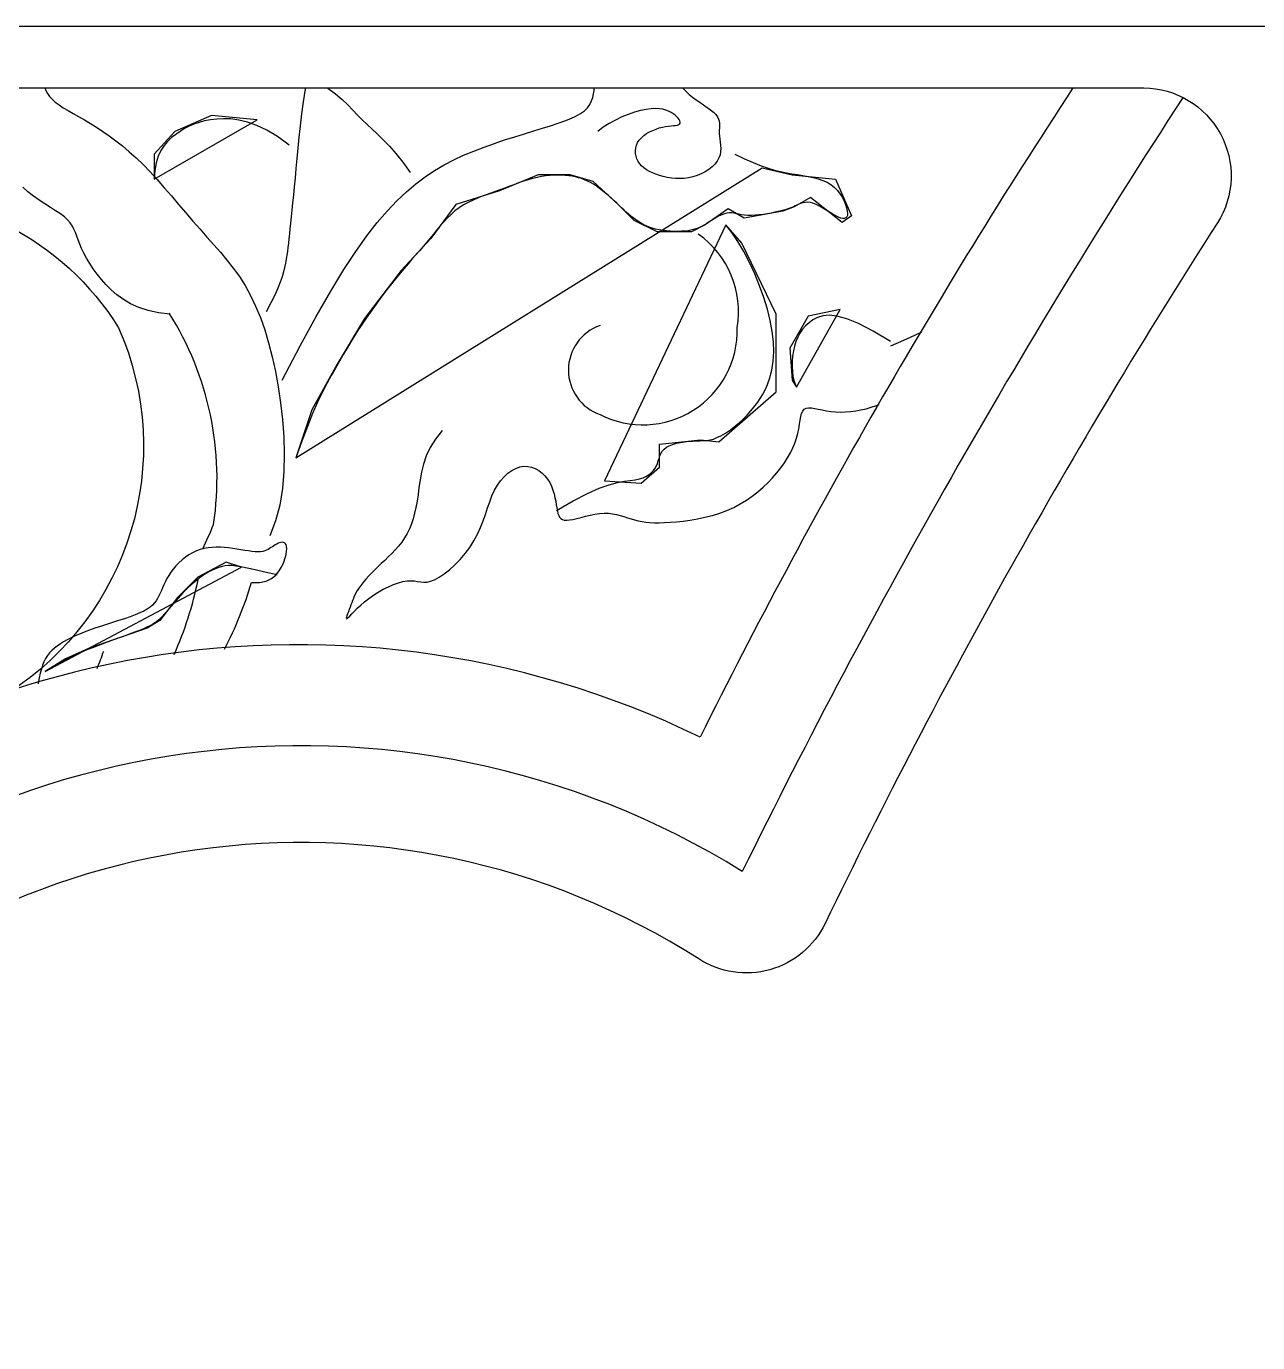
# Model space of a CAD drawing. Header units: metres. Extents: x 9271 to 18101, y 7802 to 23584.
# Drawn here: x 11876.4 to 12078.9, y 20329.6 to 20546.1 of the extents above; entities that cross this region are included whole.
import ezdxf

# ---------------------------------------------------------------- set-up
doc = ezdxf.new("R2010")
doc.units = ezdxf.units.M
for name, color, linetype in [('3', 3, 'Continuous'), ('4', 4, 'Continuous'), ('7', 7, 'Continuous')]:
    doc.layers.add(name, color=color, linetype=linetype)

msp = doc.modelspace()

# ---------------------------------------------------------------- linework, layer by layer
at = {"layer": '3'}
for points in [[(12048.55, 20535.94, 0.03), (11987.23, 20429.18, 0.33), (11809.86, 20395.83, -0.13), (11719.11, 20373.63, -0.07), (11711.85, 20361.59), (11574.95, 20361.59)], [(12066.67, 20534.41, 0.03), (11994.17, 20407.1, 0.36), (11819.91, 20383.11, -0.12), (11728.68, 20357.65, -0.06), (11718.93, 20345.59), (11574.95, 20345.59)], [(11865.23, 20476.86, 0.56), (11854.07, 20497.2, 0.5), (11839.66, 20489.42, -0.44), (11843.49, 20473.65, -0.48), (11819.73, 20486.15, -0.49), (11848.78, 20518.2, -0.28), (11891.58, 20496.48, -0.37), (11873.39, 20436.43, -0.37)], [(11970.76, 20496.88, 0.71), (11970.76, 20482.23, 0.57), (11993.32, 20496.51, 0.29), (11986.93, 20511.91)]]:
    msp.add_lwpolyline(points, format="xyb", dxfattribs=at)
for points in [[(11879.43, 20535.94), (11879.61, 20535.52), (11879.87, 20535.05), (11880.21, 20534.56), (11880.63, 20534.09), (11881.15, 20533.62), (11881.77, 20533.16), (11882.47, 20532.7), (11883.25, 20532.23), (11884.09, 20531.74), (11884.99, 20531.23), (11885.94, 20530.69), (11886.92, 20530.11), (11887.93, 20529.48), (11888.96, 20528.8), (11890.02, 20528.07), (11891.1, 20527.27), (11892.19, 20526.4), (11893.31, 20525.46), (11894.44, 20524.44), (11895.59, 20523.33), (11896.75, 20522.14), (11897.92, 20520.87), (11899.09, 20519.54), (11900.27, 20518.18), (11901.45, 20516.8), (11902.63, 20515.42), (11903.8, 20514.05), (11904.96, 20512.72), (11906.1, 20511.43), (11907.23, 20510.17), (11908.33, 20508.92), (11909.4, 20507.64), (11910.44, 20506.31), (11911.43, 20504.92), (11912.38, 20503.43), (11913.27, 20501.82), (11914.11, 20500.08), (11914.89, 20498.19), (11915.6, 20496.17), (11916.25, 20494.01), (11916.84, 20491.73), (11917.36, 20489.32), (11917.82, 20486.8), (11918.2, 20484.16), (11918.52, 20481.41), (11918.74, 20478.59), (11918.83, 20475.74), (11918.77, 20472.89), (11918.52, 20470.08), (11918.07, 20467.35), (11917.38, 20464.75), (11916.42, 20462.3)], [(11922.28, 20535.94), (11922.24, 20535.74), (11921.91, 20533.68), (11921.64, 20531.68), (11921.41, 20529.74), (11921.21, 20527.86), (11921.04, 20526.05), (11920.89, 20524.32), (11920.75, 20522.68), (11920.61, 20521.13), (11920.47, 20519.67), (11920.33, 20518.31), (11920.2, 20517.03), (11920.08, 20515.84), (11919.96, 20514.74), (11919.85, 20513.72), (11919.75, 20512.79), (11919.66, 20511.93), (11919.58, 20511.15), (11919.5, 20510.42), (11919.42, 20509.73), (11919.34, 20509.07), (11919.25, 20508.42), (11919.15, 20507.78), (11919.03, 20507.12), (11918.88, 20506.44), (11918.7, 20505.7), (11918.47, 20504.9), (11918.16, 20504.01), (11917.76, 20503.01), (11917.26, 20501.88), (11916.63, 20500.59), (11915.86, 20499.14)], [(11918.49, 20487.87), (11921.43, 20493.51), (11924.08, 20498.37), (11926.46, 20502.53), (11928.62, 20506.07), (11930.59, 20509.07), (11932.41, 20511.63), (11934.12, 20513.81), (11935.76, 20515.7), (11937.35, 20517.37), (11938.92, 20518.85), (11940.47, 20520.17), (11942.01, 20521.33), (11943.55, 20522.36), (11945.11, 20523.28), (11946.7, 20524.11), (11948.33, 20524.87), (11949.99, 20525.57), (11951.68, 20526.23), (11953.38, 20526.83), (11955.07, 20527.4), (11956.73, 20527.93), (11958.33, 20528.42), (11959.86, 20528.88), (11961.3, 20529.32), (11962.63, 20529.73), (11963.85, 20530.13), (11964.95, 20530.52), (11965.94, 20530.91), (11966.8, 20531.32), (11967.56, 20531.75), (11968.19, 20532.2), (11968.69, 20532.7), (11969.08, 20533.23), (11969.36, 20533.8), (11969.56, 20534.39), (11969.7, 20534.97), (11969.78, 20535.55), (11969.82, 20535.94)], [(11925.89, 20535.94), (11925.97, 20535.9), (11927.25, 20534.96), (11928.34, 20534.05), (11929.28, 20533.17), (11930.11, 20532.31), (11930.89, 20531.49), (11931.65, 20530.69), (11932.45, 20529.93), (11933.28, 20529.16), (11934.17, 20528.34), (11935.11, 20527.43), (11936.11, 20526.39), (11937.18, 20525.17), (11938.32, 20523.74), (11939.55, 20522.05)], [(11984.36, 20535.94), (11984.51, 20535.78), (11984.94, 20535.34), (11985.43, 20534.89), (11985.97, 20534.44), (11986.57, 20534.01), (11987.19, 20533.58), (11987.81, 20533.16), (11988.4, 20532.75), (11988.95, 20532.34), (11989.43, 20531.95), (11989.81, 20531.57), (11990.09, 20531.2), (11990.26, 20530.83), (11990.36, 20530.47), (11990.4, 20530.11), (11990.4, 20529.73), (11990.39, 20529.34), (11990.37, 20528.93), (11990.38, 20528.5), (11990.42, 20528.04), (11990.48, 20527.56), (11990.55, 20527.05), (11990.6, 20526.54), (11990.63, 20526.01), (11990.6, 20525.48), (11990.5, 20524.95), (11990.31, 20524.43), (11990.03, 20523.92), (11989.65, 20523.43), (11989.19, 20522.97), (11988.65, 20522.54), (11988.06, 20522.15), (11987.42, 20521.81), (11986.75, 20521.52), (11986.05, 20521.3), (11985.34, 20521.15), (11984.63, 20521.06), (11983.91, 20521.03), (11983.2, 20521.05), (11982.5, 20521.12), (11981.82, 20521.23), (11981.17, 20521.38), (11980.54, 20521.55), (11979.95, 20521.75), (11979.39, 20521.98), (11978.88, 20522.22), (11978.41, 20522.5), (11977.98, 20522.8), (11977.61, 20523.13), (11977.29, 20523.48), (11977.03, 20523.87), (11976.82, 20524.28), (11976.68, 20524.72), (11976.6, 20525.17), (11976.58, 20525.62), (11976.63, 20526.08), (11976.76, 20526.53), (11976.95, 20526.96), (11977.22, 20527.37), (11977.56, 20527.76), (11977.96, 20528.11), (11978.42, 20528.43), (11978.92, 20528.72), (11979.44, 20528.97), (11979.98, 20529.19), (11980.51, 20529.37), (11981.04, 20529.5), (11981.54, 20529.6), (11982.02, 20529.67), (11982.46, 20529.72), (11982.85, 20529.75), (11983.19, 20529.79), (11983.48, 20529.84), (11983.71, 20529.91), (11983.86, 20530), (11983.94, 20530.14), (11983.95, 20530.31), (11983.89, 20530.51), (11983.77, 20530.73), (11983.6, 20530.97), (11983.37, 20531.21), (11983.1, 20531.46), (11982.79, 20531.69), (11982.45, 20531.92), (11982.05, 20532.13), (11981.61, 20532.31), (11981.11, 20532.44), (11980.54, 20532.53), (11979.89, 20532.56), (11979.17, 20532.53), (11978.34, 20532.41), (11977.43, 20532.22), (11976.44, 20531.94), (11975.4, 20531.59), (11974.34, 20531.17), (11973.28, 20530.67), (11972.25, 20530.11), (11971.28, 20529.49), (11970.39, 20528.81)], [(11919.62, 20526.56), (11919.62, 20526.56), (11917.72, 20527.94), (11915.95, 20529), (11914.3, 20529.79), (11912.77, 20530.33), (11911.36, 20530.67), (11910.05, 20530.84), (11908.84, 20530.88), (11907.71, 20530.82), (11906.67, 20530.7), (11905.71, 20530.52), (11904.8, 20530.28), (11903.96, 20529.99), (11903.16, 20529.65), (11902.4, 20529.25), (11901.68, 20528.81), (11900.98, 20528.31), (11900.29, 20527.77), (11899.64, 20527.16), (11899.04, 20526.46), (11898.51, 20525.65), (11898.07, 20524.72), (11897.73, 20523.63), (11897.51, 20522.37), (11897.44, 20520.93), (11914.36, 20530.69), (11906.84, 20531.44), (11900.82, 20528.81), (11897.44, 20525.06), (11897.44, 20520.93)], [(11992.95, 20525.06), (11992.95, 20525.06), (11994.55, 20524.29), (11995.98, 20523.66), (11997.26, 20523.16), (11998.42, 20522.75), (11999.48, 20522.44), (12000.47, 20522.19), (12001.41, 20522), (12002.32, 20521.83), (12003.22, 20521.69), (12004.11, 20521.54), (12004.98, 20521.39), (12005.82, 20521.21), (12006.63, 20521), (12007.39, 20520.75), (12008.1, 20520.43), (12008.74, 20520.05), (12009.32, 20519.59), (12009.82, 20519.07), (12010.26, 20518.5), (12010.63, 20517.91), (12010.93, 20517.32), (12011.16, 20516.75), (12011.33, 20516.21), (12011.44, 20515.73), (12011.47, 20515.32), (12011.45, 20514.99), (12011.36, 20514.74), (12011.21, 20514.56), (12011, 20514.47), (12010.72, 20514.45), (12010.39, 20514.52), (12009.99, 20514.67), (12009.54, 20514.89), (12009.05, 20515.18), (12008.52, 20515.5), (12007.96, 20515.85), (12007.4, 20516.19), (12006.85, 20516.51), (12006.31, 20516.78), (12005.79, 20516.98), (12005.32, 20517.1), (12004.88, 20517.15), (12004.48, 20517.13), (12004.11, 20517.07), (12003.76, 20516.96), (12003.44, 20516.83), (12003.14, 20516.69), (12002.85, 20516.54), (12002.57, 20516.41), (12002.29, 20516.28), (12002.01, 20516.16), (12001.71, 20516.05), (12001.37, 20515.94), (12001, 20515.83), (12000.58, 20515.72), (12000.09, 20515.6), (11999.54, 20515.49), (11998.94, 20515.37), (11998.3, 20515.25), (11997.63, 20515.15), (11996.96, 20515.07), (11996.3, 20515.01), (11995.67, 20514.97), (11995.08, 20514.98), (11994.54, 20515.02), (11994.05, 20515.09), (11993.61, 20515.17), (11993.19, 20515.26), (11992.79, 20515.33), (11992.41, 20515.38), (11992.02, 20515.39), (11991.63, 20515.35), (11991.22, 20515.25), (11990.8, 20515.1), (11990.38, 20514.9), (11989.95, 20514.67), (11989.52, 20514.42), (11989.1, 20514.17), (11988.7, 20513.91), (11988.31, 20513.66), (11987.94, 20513.44), (11987.59, 20513.24), (11987.24, 20513.06), (11986.89, 20512.9), (11986.52, 20512.77), (11986.13, 20512.65), (11985.71, 20512.55), (11985.24, 20512.47), (11984.72, 20512.41), (11984.16, 20512.37), (11983.57, 20512.35), (11982.95, 20512.35), (11982.32, 20512.37), (11981.7, 20512.42), (11981.08, 20512.5), (11980.48, 20512.6), (11979.9, 20512.73), (11979.36, 20512.89), (11978.84, 20513.07), (11978.34, 20513.28), (11977.87, 20513.51), (11977.43, 20513.75), (11977, 20514.01), (11976.59, 20514.29), (11976.2, 20514.58), (11975.82, 20514.88), (11975.45, 20515.19), (11975.08, 20515.52), (11974.71, 20515.86), (11974.32, 20516.22), (11973.93, 20516.59), (11973.52, 20516.98), (11973.08, 20517.39), (11972.63, 20517.81), (11972.16, 20518.23), (11971.68, 20518.64), (11971.19, 20519.04), (11970.69, 20519.43), (11970.19, 20519.79), (11969.7, 20520.11), (11969.2, 20520.4), (11968.72, 20520.64), (11968.23, 20520.86), (11967.73, 20521.04), (11967.23, 20521.19), (11966.71, 20521.31), (11966.18, 20521.41), (11965.62, 20521.49), (11965.05, 20521.55), (11964.45, 20521.59), (11963.83, 20521.61), (11963.19, 20521.6), (11962.52, 20521.56), (11961.84, 20521.49), (11961.14, 20521.38), (11960.42, 20521.24), (11959.68, 20521.06), (11958.93, 20520.84), (11958.16, 20520.59), (11957.37, 20520.32), (11956.57, 20520.03), (11955.76, 20519.72), (11954.93, 20519.42), (11954.09, 20519.11), (11953.24, 20518.81), (11952.38, 20518.5), (11951.53, 20518.19), (11950.69, 20517.86), (11949.87, 20517.51), (11949.07, 20517.12), (11948.3, 20516.7), (11947.57, 20516.23), (11946.89, 20515.71), (11946.25, 20515.15), (11945.64, 20514.55), (11945.05, 20513.91), (11944.48, 20513.26), (11943.92, 20512.59), (11943.37, 20511.9), (11942.81, 20511.22), (11942.24, 20510.54), (11941.66, 20509.86), (11941.06, 20509.18), (11940.45, 20508.48), (11939.83, 20507.77), (11939.19, 20507.03), (11938.53, 20506.26), (11937.86, 20505.46), (11937.17, 20504.62), (11936.47, 20503.74), (11935.76, 20502.84), (11935.05, 20501.91), (11934.34, 20500.96), (11933.64, 20500), (11932.95, 20499.04), (11932.28, 20498.07), (11931.63, 20497.11), (11931, 20496.15), (11930.38, 20495.18), (11929.77, 20494.18), (11929.15, 20493.17), (11928.53, 20492.11), (11927.89, 20491.02), (11927.24, 20489.87), (11926.55, 20488.66), (11925.84, 20487.35), (11925.09, 20485.9), (11924.31, 20484.27), (11923.49, 20482.41), (11922.62, 20480.29), (11921.71, 20477.87), (11920.75, 20475.1), (11997.46, 20522.8), (12002.35, 20521.68), (12009.49, 20520.93), (12012.12, 20514.92), (12010.62, 20513.79), (12005.36, 20517.92), (12002.72, 20516.42), (12000.84, 20515.67), (11994.45, 20514.54), (11991.82, 20516.04), (11988.06, 20513.41), (11985.8, 20512.29), (11980.16, 20512.29), (11976.4, 20514.16), (11973.77, 20516.79), (11969.63, 20520.55), (11965.87, 20521.68), (11960.61, 20521.68), (11954.22, 20519.05), (11947.07, 20516.79), (11942.94, 20511.16), (11938.05, 20505.9), (11932.03, 20498.01), (11927.52, 20490.5), (11923.38, 20482.99), (11920.75, 20475.1)], [(11900.06, 20498.75), (11898.13, 20498.98), (11896.42, 20499.36), (11894.9, 20499.85), (11893.55, 20500.45), (11892.36, 20501.14), (11891.3, 20501.9), (11890.36, 20502.72), (11889.51, 20503.57), (11888.73, 20504.44), (11888.02, 20505.32), (11887.39, 20506.21), (11886.82, 20507.08), (11886.31, 20507.93), (11885.87, 20508.76), (11885.49, 20509.54), (11885.17, 20510.27), (11884.91, 20510.95), (11884.68, 20511.58), (11884.46, 20512.17), (11884.23, 20512.72), (11883.96, 20513.24), (11883.62, 20513.75), (11883.19, 20514.25), (11882.66, 20514.74), (11881.99, 20515.25), (11881.21, 20515.76), (11880.35, 20516.3), (11879.44, 20516.87), (11878.5, 20517.48), (11877.56, 20518.14), (11876.66, 20518.85), (11875.8, 20519.63)], [(11963.62, 20466.46), (11963.62, 20466.46), (11966.36, 20468.06), (11968.68, 20469.26), (11970.64, 20470.11), (11972.28, 20470.68), (11973.64, 20471.04), (11974.77, 20471.25), (11975.72, 20471.38), (11976.53, 20471.5), (11977.23, 20471.65), (11977.85, 20471.85), (11978.39, 20472.09), (11978.85, 20472.37), (11979.23, 20472.68), (11979.56, 20473.02), (11979.82, 20473.39), (11980.04, 20473.78), (11980.2, 20474.19), (11980.34, 20474.61), (11980.48, 20475.02), (11980.62, 20475.43), (11980.79, 20475.83), (11981.01, 20476.2), (11981.29, 20476.55), (11981.67, 20476.85), (11982.14, 20477.11), (11982.7, 20477.32), (11983.32, 20477.5), (11983.99, 20477.64), (11984.67, 20477.75), (11985.37, 20477.83), (11986.04, 20477.88), (11986.68, 20477.91), (11987.26, 20477.93), (11987.81, 20477.95), (11988.34, 20477.99), (11988.87, 20478.07), (11989.41, 20478.21), (11990, 20478.43), (11990.65, 20478.74), (11991.38, 20479.17), (11992.2, 20479.73), (11993.09, 20480.41), (11994.02, 20481.22), (11994.95, 20482.13), (11995.86, 20483.15), (11996.72, 20484.26), (11997.49, 20485.46), (11998.15, 20486.74), (11998.66, 20488.09), (11999.03, 20489.51), (11999.26, 20491.01), (11999.34, 20492.57), (11999.29, 20494.2), (11999.1, 20495.91), (11998.77, 20497.69), (11998.31, 20499.55), (11997.71, 20501.47), (11997.01, 20503.42), (11996.21, 20505.36), (11995.33, 20507.24), (11994.4, 20509.03), (11993.43, 20510.69), (11992.44, 20512.16), (11991.44, 20513.41), (11971.51, 20471.34), (11977.53, 20470.97), (11980.54, 20473.59), (11980.54, 20477.35), (11987.31, 20478.1), (11990.31, 20477.73), (11999.72, 20485.99), (11999.72, 20498.76), (11994.08, 20510.41), (11991.44, 20513.41)], [(12018.52, 20494.26), (12018.52, 20494.26), (12015.67, 20495.96), (12013.29, 20497.19), (12011.34, 20497.99), (12009.74, 20498.43), (12008.44, 20498.57), (12007.39, 20498.47), (12006.52, 20498.19), (12005.79, 20497.79), (12005.15, 20497.33), (12004.58, 20496.81), (12004.08, 20496.25), (12003.65, 20495.63), (12003.29, 20494.96), (12002.99, 20494.25), (12002.75, 20493.49), (12002.57, 20492.69), (12002.44, 20491.85), (12002.37, 20490.99), (12002.36, 20490.14), (12002.4, 20489.32), (12002.49, 20488.54), (12002.64, 20487.84), (12002.84, 20487.23), (12003.1, 20486.74), (12010.24, 20499.51), (12004.98, 20498.39), (12001.97, 20493.13), (12002.35, 20487.87), (12003.1, 20486.74)], [(12023.64, 20495.77), (12022.5, 20495.23), (12020.7, 20494.42), (12018.52, 20493.5)], [(11944.82, 20479.6), (11943.69, 20478.2), (11942.82, 20476.8), (11942.18, 20475.42), (11941.71, 20474.06), (11941.38, 20472.75), (11941.15, 20471.47), (11940.98, 20470.25), (11940.84, 20469.09), (11940.67, 20467.99), (11940.48, 20466.97), (11940.27, 20466), (11940.02, 20465.1), (11939.73, 20464.24), (11939.4, 20463.43), (11939.03, 20462.67), (11938.61, 20461.95), (11938.14, 20461.26), (11937.63, 20460.61), (11937.08, 20459.98), (11936.51, 20459.38), (11935.93, 20458.81), (11935.35, 20458.25), (11934.78, 20457.71), (11934.22, 20457.19), (11933.7, 20456.68), (11933.2, 20456.18), (11932.74, 20455.7), (11932.31, 20455.23), (11931.92, 20454.77), (11931.56, 20454.33), (11931.24, 20453.91), (11930.97, 20453.5), (11930.73, 20453.11), (11930.52, 20452.73), (11930.34, 20452.36), (11930.19, 20452), (11930.05, 20451.65), (11929.92, 20451.29), (11929.79, 20450.93), (11929.65, 20450.55), (11929.5, 20450.18), (11929.36, 20449.8), (11929.23, 20449.45), (11929.12, 20449.15), (11929.04, 20448.9), (11929.01, 20448.72), (11929.05, 20448.64), (11929.15, 20448.68), (11929.33, 20448.83), (11929.59, 20449.1), (11929.93, 20449.46), (11930.35, 20449.89), (11930.83, 20450.38), (11931.39, 20450.9), (11932.02, 20451.45), (11932.72, 20451.99), (11933.48, 20452.52), (11934.28, 20453.03), (11935.11, 20453.49), (11935.96, 20453.9), (11936.79, 20454.26), (11937.59, 20454.55), (11938.35, 20454.76), (11939.05, 20454.87), (11939.67, 20454.9), (11940.23, 20454.86), (11940.75, 20454.79), (11941.26, 20454.71), (11941.77, 20454.67), (11942.31, 20454.69), (11942.9, 20454.81), (11943.56, 20455.06), (11944.31, 20455.47), (11945.13, 20456.03), (11945.98, 20456.71), (11946.86, 20457.5), (11947.73, 20458.39), (11948.56, 20459.36), (11949.33, 20460.38), (11950.02, 20461.45), (11950.6, 20462.54), (11951.09, 20463.64), (11951.52, 20464.74), (11951.9, 20465.82), (11952.25, 20466.88), (11952.61, 20467.9), (11952.98, 20468.87), (11953.4, 20469.78), (11953.88, 20470.6), (11954.41, 20471.35), (11954.99, 20472.01), (11955.6, 20472.57), (11956.24, 20473.03), (11956.9, 20473.38), (11957.56, 20473.61), (11958.23, 20473.72), (11958.88, 20473.7), (11959.51, 20473.57), (11960.12, 20473.34), (11960.69, 20473.01), (11961.22, 20472.6), (11961.7, 20472.13), (11962.13, 20471.6), (11962.49, 20471.03), (11962.78, 20470.43), (11963.02, 20469.81), (11963.2, 20469.19), (11963.35, 20468.57), (11963.47, 20467.97), (11963.56, 20467.4), (11963.65, 20466.87), (11963.74, 20466.39), (11963.84, 20465.98), (11963.97, 20465.63), (11964.12, 20465.35), (11964.32, 20465.13), (11964.57, 20464.97), (11964.89, 20464.88), (11965.28, 20464.85), (11965.75, 20464.89), (11966.31, 20464.99), (11966.95, 20465.14), (11967.65, 20465.31), (11968.39, 20465.5), (11969.16, 20465.68), (11969.93, 20465.84), (11970.7, 20465.96), (11971.45, 20466.02), (11972.16, 20466.01), (11972.83, 20465.93), (11973.48, 20465.81), (11974.1, 20465.64), (11974.7, 20465.46), (11975.29, 20465.26), (11975.88, 20465.07), (11976.46, 20464.89), (11977.06, 20464.74), (11977.67, 20464.62), (11978.3, 20464.53), (11978.98, 20464.47), (11979.71, 20464.44), (11980.49, 20464.43), (11981.35, 20464.46), (11982.29, 20464.52), (11983.32, 20464.6), (11984.43, 20464.72), (11985.59, 20464.88), (11986.8, 20465.09), (11988.02, 20465.34), (11989.25, 20465.65), (11990.46, 20466.02), (11991.63, 20466.46), (11992.76, 20466.96), (11993.83, 20467.53), (11994.85, 20468.15), (11995.81, 20468.82), (11996.73, 20469.53), (11997.59, 20470.28), (11998.4, 20471.05), (11999.15, 20471.84), (11999.85, 20472.65), (12000.5, 20473.46), (12001.09, 20474.28), (12001.62, 20475.1), (12002.09, 20475.92), (12002.49, 20476.74), (12002.83, 20477.55), (12003.1, 20478.35), (12003.3, 20479.14), (12003.45, 20479.91), (12003.57, 20480.63), (12003.68, 20481.3), (12003.79, 20481.89), (12003.93, 20482.4), (12004.11, 20482.81), (12004.35, 20483.11), (12004.68, 20483.28), (12005.07, 20483.35), (12005.54, 20483.33), (12006.08, 20483.25), (12006.67, 20483.13), (12007.31, 20482.99), (12008.01, 20482.85), (12008.74, 20482.74), (12009.51, 20482.66), (12010.31, 20482.64), (12011.13, 20482.66), (12011.97, 20482.73), (12012.82, 20482.84), (12013.68, 20482.99), (12014.53, 20483.19), (12015.38, 20483.42), (12016.22, 20483.7), (12016.7, 20483.88)], [(11913.44, 20454.63), (11914.74, 20454.61), (11915.83, 20454.84), (11916.72, 20455.27), (11917.44, 20455.84), (11918, 20456.51), (11918.43, 20457.24), (11918.74, 20457.97), (11918.97, 20458.65), (11919.11, 20459.24), (11919.2, 20459.75), (11919.22, 20460.17), (11919.19, 20460.51), (11919.12, 20460.78), (11919.01, 20460.98), (11918.86, 20461.12), (11918.69, 20461.2), (11918.49, 20461.22), (11918.28, 20461.2), (11918.06, 20461.15), (11917.83, 20461.06), (11917.59, 20460.94), (11917.35, 20460.8), (11917.11, 20460.65), (11916.87, 20460.5), (11916.63, 20460.34), (11916.4, 20460.19), (11916.15, 20460.05), (11915.89, 20459.92), (11915.6, 20459.81), (11915.28, 20459.73), (11914.91, 20459.68), (11914.49, 20459.66), (11914.02, 20459.68), (11913.49, 20459.73), (11912.92, 20459.8), (11912.32, 20459.9), (11911.68, 20460), (11911.02, 20460.1), (11910.35, 20460.2), (11909.67, 20460.29), (11908.99, 20460.36), (11908.31, 20460.4), (11907.63, 20460.41), (11906.96, 20460.38), (11906.29, 20460.32), (11905.64, 20460.2), (11904.99, 20460.03), (11904.36, 20459.8), (11903.73, 20459.51), (11903.13, 20459.16), (11902.55, 20458.76), (11902, 20458.32), (11901.48, 20457.84), (11900.99, 20457.34), (11900.55, 20456.83), (11900.16, 20456.31), (11899.82, 20455.78), (11899.52, 20455.26), (11899.26, 20454.75), (11899.03, 20454.25), (11898.81, 20453.76), (11898.61, 20453.28), (11898.41, 20452.83), (11898.2, 20452.4), (11897.99, 20451.99), (11897.74, 20451.61), (11897.46, 20451.24), (11897.13, 20450.9), (11896.74, 20450.56), (11896.27, 20450.24), (11895.71, 20449.92), (11895.06, 20449.6), (11894.3, 20449.29), (11893.45, 20448.97), (11892.53, 20448.66), (11891.56, 20448.35), (11890.57, 20448.03), (11889.57, 20447.72), (11888.59, 20447.4), (11887.65, 20447.09), (11886.76, 20446.77), (11885.93, 20446.46), (11885.15, 20446.14), (11884.42, 20445.82), (11883.75, 20445.5), (11883.12, 20445.17), (11882.53, 20444.84), (11881.99, 20444.51), (11881.48, 20444.16), (11881.02, 20443.8), (11880.59, 20443.42), (11880.2, 20443.02), (11879.86, 20442.58), (11879.55, 20442.11), (11879.28, 20441.59), (11879.05, 20441.01), (11878.86, 20440.38), (11878.69, 20439.68), (11878.52, 20438.92), (11878.35, 20438.08), (11878.33, 20437.97)], [(11917.64, 20455.89), (11917.64, 20455.89), (11915.64, 20456.32), (11914.02, 20456.68), (11912.73, 20456.96), (11911.7, 20457.17), (11910.87, 20457.31), (11910.21, 20457.39), (11909.64, 20457.4), (11909.11, 20457.35), (11908.58, 20457.25), (11908.04, 20457.09), (11907.5, 20456.88), (11906.95, 20456.63), (11906.41, 20456.34), (11905.87, 20456.03), (11905.35, 20455.69), (11904.84, 20455.33), (11904.36, 20454.95), (11903.89, 20454.57), (11903.43, 20454.17), (11902.99, 20453.77), (11902.57, 20453.35), (11902.15, 20452.92), (11901.75, 20452.49), (11901.35, 20452.05), (11900.96, 20451.6), (11900.58, 20451.15), (11900.2, 20450.71), (11899.84, 20450.27), (11899.48, 20449.86), (11899.14, 20449.46), (11898.8, 20449.1), (11898.48, 20448.76), (11898.17, 20448.47), (11897.86, 20448.2), (11897.52, 20447.96), (11897.15, 20447.72), (11896.73, 20447.5), (11896.24, 20447.26), (11895.67, 20447.01), (11894.99, 20446.74), (11894.2, 20446.43), (11893.31, 20446.1), (11892.36, 20445.75), (11891.35, 20445.38), (11890.31, 20445.01), (11889.27, 20444.63), (11888.25, 20444.25), (11887.26, 20443.87), (11886.33, 20443.51), (11885.44, 20443.15), (11884.56, 20442.76), (11883.67, 20442.34), (11882.74, 20441.86), (11881.74, 20441.32), (11880.66, 20440.69), (11879.47, 20439.96), (11911.77, 20457.14), (11909.25, 20457.98), (11904.63, 20455.47), (11901.28, 20452.12), (11898.34, 20448.34), (11896.25, 20447.09), (11886.6, 20443.73), (11882.82, 20442.06), (11879.47, 20439.96)]]:
    msp.add_lwpolyline(points, dxfattribs=at)
for centre, radius, start, end in [((11856.87, 20471.73), 50.89, 351.44, 32.29), ((11833.13, 20494.88), 80.19, 334.32, 337.47), ((11848.1, 20466.41), 57.67, 335.77, 348.64), ((11852.76, 20472.81), 63.35, 332.59, 343.33), ((11839.33, 20460.63), 52.71, 337.52, 340.83)]:
    msp.add_arc(centre, radius, start, end, dxfattribs=at)
at = {"layer": '4'}
msp.add_line((11360.57, 20546.08), (14069.37, 20546.08), dxfattribs=at)
at = {"layer": '7'}
msp.add_lwpolyline([(12007.79, 20398.52, -0.45), (11986.99, 20392.7, 0.37), (11830.16, 20370.56, -0.12), (11737.18, 20342.03, -0.05), (11725.1, 20329.59), (11589.35, 20329.59, -0.41), (11574.95, 20343.99), (11574.95, 20521.54, -0.41), (11589.35, 20535.94), (12060.2, 20535.94, -0.59), (12072.32, 20513.76, 0.03)], format="xyb", close=True, dxfattribs=at)

doc.saveas('drawing.dxf')
